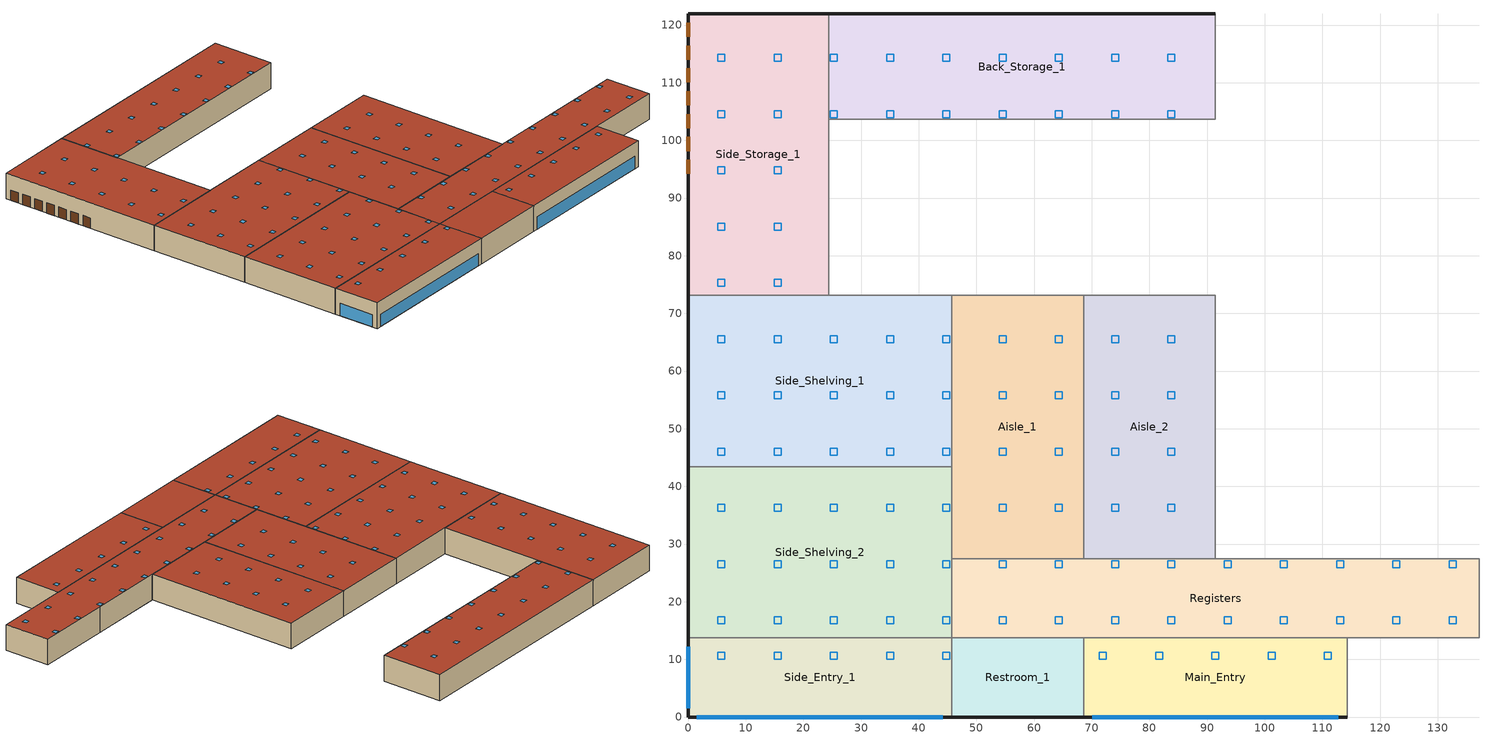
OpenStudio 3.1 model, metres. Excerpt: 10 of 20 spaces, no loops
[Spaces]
Aisle_1
 floor ground (Surface 56 Base_CZ12-SlabOnOrBelowGradeF073): 68.58,73.15 68.58,27.43 45.72,27.43 45.72,73.15 z0
 wall to Back_Shelving/Refrig (NACM_Interior Wall): 68.58,73.15 45.72,73.15 z0:7.62
 wall to Aisle_2 (NACM_Interior Wall): 68.58,27.43 68.58,73.15 z0:7.62
 wall to Registers (NACM_Interior Wall): 45.72,27.43 68.58,27.43 z0:7.62
 wall to Side_Shelving_2 (NACM_Interior Wall): 45.72,43.43 45.72,27.43 z0:7.62
 wall to Side_Shelving_1 (NACM_Interior Wall): 45.72,73.15 45.72,43.43 z0:7.62
 roof outside (Base_CZ12-FlatNonresWoodFramingAndOtherRoofU034): 68.58,27.43 68.58,73.15 45.72,73.15 45.72,27.43 z7.62
 skylight (Base_AllCZ_Skylt-Gl-CurbMntU58): 55.17,45.42 55.17,46.63 53.95,46.63 53.95,45.42 z7.62; 64.92,64.92 64.92,66.14 63.7,66.14 63.7,64.92 z7.62; 55.17,64.92 55.17,66.14 53.95,66.14 53.95,64.92 z7.62; 55.17,55.17 55.17,56.39 53.95,56.39 53.95,55.17 z7.62; 64.92,35.66 64.92,36.88 63.7,36.88 63.7,35.66 z7.62; 64.92,55.17 64.92,56.39 63.7,56.39 63.7,55.17 z7.62; 55.17,35.66 55.17,36.88 53.95,36.88 53.95,35.66 z7.62; 64.92,45.42 64.92,46.63 63.7,46.63 63.7,45.42 z7.62
Aisle_2
 floor ground (Surface 63 Base_CZ12-SlabOnOrBelowGradeF073): 91.44,73.15 91.44,27.43 68.58,27.43 68.58,73.15 z0
 wall to Back_Shelving/Refrig (NACM_Interior Wall): 91.44,73.15 68.58,73.15 z0:7.62
 wall to Aisle_3 (NACM_Interior Wall): 91.44,27.43 91.44,73.15 z0:7.62
 wall to Registers (NACM_Interior Wall): 68.58,27.43 91.44,27.43 z0:7.62
 roof outside (Base_CZ12-FlatNonresWoodFramingAndOtherRoofU034): 91.44,27.43 91.44,73.15 68.58,73.15 68.58,27.43 z7.62
 skylight (Base_AllCZ_Skylt-Gl-CurbMntU58): 84.43,35.66 84.43,36.88 83.21,36.88 83.21,35.66 z7.62; 74.68,64.92 74.68,66.14 73.46,66.14 73.46,64.92 z7.62; 74.68,45.42 74.68,46.63 73.46,46.63 73.46,45.42 z7.62; 84.43,64.92 84.43,66.14 83.21,66.14 83.21,64.92 z7.62; 74.68,35.66 74.68,36.88 73.46,36.88 73.46,35.66 z7.62; 84.43,45.42 84.43,46.63 83.21,46.63 83.21,45.42 z7.62; 84.43,55.17 84.43,56.39 83.21,56.39 83.21,55.17 z7.62; 74.68,55.17 74.68,56.39 73.46,56.39 73.46,55.17 z7.62
Registers
 floor ground (Surface 38 Base_CZ12-SlabOnOrBelowGradeF073): 137.16,27.43 137.16,13.72 45.72,13.72 45.72,27.43 z0
 wall to Aisle_3: 114.3,27.43 91.44,27.43 z0:7.62
 wall to Aisle_4: 137.16,27.43 114.3,27.43 z0:7.62
 wall to Main_Entry: 68.58,13.72 114.3,13.72 z0:7.62
 wall to Side_Shelving_2 (NACM_Interior Wall): 45.72,27.43 45.72,13.72 z0:7.62
 wall to Side_Shelving_4 (NACM_Interior Wall): 137.16,13.72 137.16,27.43 z0:7.62
 wall to Restroom_2 (NACM_Interior Wall): 114.3,13.72 137.16,13.72 z0:7.62
 wall to Restroom_1 (NACM_Interior Wall): 45.72,13.72 68.58,13.72 z0:7.62
 roof outside (Base_CZ12-FlatNonresWoodFramingAndOtherRoofU034): 137.16,13.72 137.16,27.43 45.72,27.43 45.72,13.72 z7.62
 skylight (Base_AllCZ_Skylt-Gl-CurbMntU58): 84.43,16.15 84.43,17.37 83.21,17.37 83.21,16.15 z7.62; 55.17,25.91 55.17,27.13 53.95,27.13 53.95,25.91 z7.62; 55.17,16.15 55.17,17.37 53.95,17.37 53.95,16.15 z7.62; 113.69,25.91 113.69,27.13 112.47,27.13 112.47,25.91 z7.62; 133.2,25.91 133.2,27.13 131.98,27.13 131.98,25.91 z7.62; 74.68,16.15 74.68,17.37 73.46,17.37 73.46,16.15 z7.62; 74.68,25.91 74.68,27.13 73.46,27.13 73.46,25.91 z7.62; 94.18,16.15 94.18,17.37 92.96,17.37 92.96,16.15 z7.62; 64.92,16.15 64.92,17.37 63.7,17.37 63.7,16.15 z7.62; 123.44,16.15 123.44,17.37 122.22,17.37 122.22,16.15 z7.62; 113.69,16.15 113.69,17.37 112.47,17.37 112.47,16.15 z7.62; 133.2,16.15 133.2,17.37 131.98,17.37 131.98,16.15 z7.62; 84.43,25.91 84.43,27.13 83.21,27.13 83.21,25.91 z7.62; 103.94,16.15 103.94,17.37 102.72,17.37 102.72,16.15 z7.62; 64.92,25.91 64.92,27.13 63.7,27.13 63.7,25.91 z7.62; 103.94,25.91 103.94,27.13 102.72,27.13 102.72,25.91 z7.62; 123.44,25.91 123.44,27.13 122.22,27.13 122.22,25.91 z7.62; 94.18,25.91 94.18,27.13 92.96,27.13 92.96,25.91 z7.62
Side_Shelving_2
 floor ground (Surface 31 Base_CZ12-SlabOnOrBelowGradeF073): 45.72,43.43 45.72,13.72 0,13.72 0,43.43 z0
 wall outside (Base_CZ12-NonresMetalFrameWallU055): 0,43.43 0,13.72 z0:7.62
 wall to Side_Entry_1: 0,13.72 45.72,13.72 z0:7.62
 wall to Side_Shelving_1: 45.72,43.43 0,43.43 z0:7.62
 roof outside (Base_CZ12-FlatNonresWoodFramingAndOtherRoofU034): 45.72,13.72 45.72,43.43 0,43.43 0,13.72 z7.62
 skylight (Base_AllCZ_Skylt-Gl-CurbMntU58): 25.91,35.66 25.91,36.88 24.69,36.88 24.69,35.66 z7.62; 35.66,25.91 35.66,27.13 34.44,27.13 34.44,25.91 z7.62; 45.42,16.15 45.42,17.37 44.2,17.37 44.2,16.15 z7.62; 35.66,16.15 35.66,17.37 34.44,17.37 34.44,16.15 z7.62; 25.91,16.15 25.91,17.37 24.69,17.37 24.69,16.15 z7.62; 45.42,25.91 45.42,27.13 44.2,27.13 44.2,25.91 z7.62; 16.15,25.91 16.15,27.13 14.94,27.13 14.94,25.91 z7.62; 35.66,35.66 35.66,36.88 34.44,36.88 34.44,35.66 z7.62; 6.4,35.66 6.4,36.88 5.18,36.88 5.18,35.66 z7.62; 16.15,35.66 16.15,36.88 14.94,36.88 14.94,35.66 z7.62; 6.4,16.15 6.4,17.37 5.18,17.37 5.18,16.15 z7.62; 16.15,16.15 16.15,17.37 14.94,17.37 14.94,16.15 z7.62; 45.42,35.66 45.42,36.88 44.2,36.88 44.2,35.66 z7.62; 25.91,25.91 25.91,27.13 24.69,27.13 24.69,25.91 z7.62; 6.4,25.91 6.4,27.13 5.18,27.13 5.18,25.91 z7.62
Side_Shelving_1
 floor ground (Surface 82 Base_CZ12-SlabOnOrBelowGradeF073): 45.72,73.15 45.72,43.43 0,43.43 0,73.15 z0
 wall outside (Base_CZ12-NonresMetalFrameWallU055): 0,73.15 0,43.43 z0:7.62
 wall to Back_Shelving/Refrig: 45.72,73.15 24.38,73.15 z0:7.62
 wall to Side_Storage_1 (NACM_Interior Wall): 24.38,73.15 0,73.15 z0:7.62
 roof outside (Base_CZ12-FlatNonresWoodFramingAndOtherRoofU034): 45.72,43.43 45.72,73.15 0,73.15 0,43.43 z7.62
 skylight (Base_AllCZ_Skylt-Gl-CurbMntU58): 16.15,55.17 16.15,56.39 14.94,56.39 14.94,55.17 z7.62; 45.42,64.92 45.42,66.14 44.2,66.14 44.2,64.92 z7.62; 25.91,55.17 25.91,56.39 24.69,56.39 24.69,55.17 z7.62; 25.91,45.42 25.91,46.63 24.69,46.63 24.69,45.42 z7.62; 25.91,64.92 25.91,66.14 24.69,66.14 24.69,64.92 z7.62; 6.4,55.17 6.4,56.39 5.18,56.39 5.18,55.17 z7.62; 35.66,55.17 35.66,56.39 34.44,56.39 34.44,55.17 z7.62; 45.42,45.42 45.42,46.63 44.2,46.63 44.2,45.42 z7.62; 16.15,64.92 16.15,66.14 14.94,66.14 14.94,64.92 z7.62; 6.4,45.42 6.4,46.63 5.18,46.63 5.18,45.42 z7.62; 35.66,64.92 35.66,66.14 34.44,66.14 34.44,64.92 z7.62; 16.15,45.42 16.15,46.63 14.94,46.63 14.94,45.42 z7.62; 6.4,64.92 6.4,66.14 5.18,66.14 5.18,64.92 z7.62; 35.66,45.42 35.66,46.63 34.44,46.63 34.44,45.42 z7.62; 45.42,55.17 45.42,56.39 44.2,56.39 44.2,55.17 z7.62
Side_Storage_1
 floor ground (Surface 96 Base_CZ12-SlabOnOrBelowGradeF073): 24.38,121.92 24.38,73.15 0,73.15 0,121.92 z0
 wall outside (Base_CZ12-NonresMetalFrameWallU055): 24.38,121.92 0,121.92 0,73.15 z0:7.62
 wall to Back_Shelving/Refrig: 24.38,73.15 24.38,103.63 z0:7.62
 wall to Back_Storage_1: 24.38,103.63 24.38,121.92 z0:7.62
 door (Base_AllCZ_NSwng-ExtDoorU145): 0,120.4 0,117.96 / 0,116.43 0,114 / 0,112.47 0,110.03 / 0,108.51 0,106.07 / 0,104.55 0,102.11 / 0,100.58 0,98.15 / 0,96.62 0,94.18 z0:3.05
 roof outside (Base_CZ12-FlatNonresWoodFramingAndOtherRoofU034): 24.38,73.15 24.38,121.92 0,121.92 0,73.15 z7.62
 skylight (Base_AllCZ_Skylt-Gl-CurbMntU58): 16.15,113.69 16.15,114.91 14.94,114.91 14.94,113.69 z7.62; 6.4,113.69 6.4,114.91 5.18,114.91 5.18,113.69 z7.62; 16.15,84.43 16.15,85.65 14.94,85.65 14.94,84.43 z7.62; 6.4,84.43 6.4,85.65 5.18,85.65 5.18,84.43 z7.62; 16.15,103.94 16.15,105.16 14.94,105.16 14.94,103.94 z7.62; 6.4,103.94 6.4,105.16 5.18,105.16 5.18,103.94 z7.62; 16.15,74.68 16.15,75.9 14.94,75.9 14.94,74.68 z7.62; 6.4,74.68 6.4,75.9 5.18,75.9 5.18,74.68 z7.62; 6.4,94.18 6.4,95.4 5.18,95.4 5.18,94.18 z7.62; 16.15,94.18 16.15,95.4 14.94,95.4 14.94,94.18 z7.62
Back_Storage_1
 floor ground (Surface 121 Base_CZ12-SlabOnOrBelowGradeF073): 91.44,121.92 91.44,103.63 24.38,103.63 24.38,121.92 z0
 wall outside (Base_CZ12-NonresMetalFrameWallU055): 91.44,121.92 24.38,121.92 z0:7.62
 wall to Back_Shelving/Refrig: 24.38,103.63 91.44,103.63 z0:7.62
 wall to Back_Storage_2 (NACM_Interior Wall): 91.44,103.63 91.44,121.92 z0:7.62
 roof outside (Base_CZ12-FlatNonresWoodFramingAndOtherRoofU034): 91.44,103.63 91.44,121.92 24.38,121.92 24.38,103.63 z7.62
 skylight (Base_AllCZ_Skylt-Gl-CurbMntU58): 35.66,113.69 35.66,114.91 34.44,114.91 34.44,113.69 z7.62; 55.17,113.69 55.17,114.91 53.95,114.91 53.95,113.69 z7.62; 25.91,113.69 25.91,114.91 24.69,114.91 24.69,113.69 z7.62; 45.42,113.69 45.42,114.91 44.2,114.91 44.2,113.69 z7.62; 45.42,103.94 45.42,105.16 44.2,105.16 44.2,103.94 z7.62; 64.92,103.94 64.92,105.16 63.7,105.16 63.7,103.94 z7.62; 64.92,113.69 64.92,114.91 63.7,114.91 63.7,113.69 z7.62; 74.68,113.69 74.68,114.91 73.46,114.91 73.46,113.69 z7.62; 55.17,103.94 55.17,105.16 53.95,105.16 53.95,103.94 z7.62; 35.66,103.94 35.66,105.16 34.44,105.16 34.44,103.94 z7.62; 25.91,103.94 25.91,105.16 24.69,105.16 24.69,103.94 z7.62; 84.43,103.94 84.43,105.16 83.21,105.16 83.21,103.94 z7.62; 74.68,103.94 74.68,105.16 73.46,105.16 73.46,103.94 z7.62; 84.43,113.69 84.43,114.91 83.21,114.91 83.21,113.69 z7.62
Main_Entry
 floor ground (Surface 13 Base_CZ12-SlabOnOrBelowGradeF073): 114.3,13.72 114.3,0 68.58,0 68.58,13.72 z0
 wall outside (Base_CZ12-NonresMetalFrameWallU055): 68.58,0 114.3,0 z0:7.62
 wall to Restroom_2 (NACM_Interior Wall): 114.3,0 114.3,13.72 z0:7.62
 wall to Restroom_1 (NACM_Interior Wall): 68.58,13.72 68.58,0 z0:7.62
 window (Base_AllCZ_FixedWindowU34): 70.1,0 112.78,0 z0.01:3.67
 roof outside (Base_CZ12-FlatNonresWoodFramingAndOtherRoofU034): 114.3,0 114.3,13.72 68.58,13.72 68.58,0 z7.62
 skylight (Base_AllCZ_Skylt-Gl-CurbMntU58): 72.54,10.06 72.54,11.28 71.32,11.28 71.32,10.06 z7.62; 82.3,10.06 82.3,11.28 81.08,11.28 81.08,10.06 z7.62; 92.05,10.06 92.05,11.28 90.83,11.28 90.83,10.06 z7.62; 101.8,10.06 101.8,11.28 100.58,11.28 100.58,10.06 z7.62; 111.56,10.06 111.56,11.28 110.34,11.28 110.34,10.06 z7.62
Restroom_1
 floor ground (Surface 7 Base_CZ12-SlabOnOrBelowGradeF073): 68.58,13.72 68.58,0 45.72,0 45.72,13.72 z0
 wall outside (Base_CZ12-NonresMetalFrameWallU055): 45.72,0 68.58,0 z0:7.62
 wall to Side_Entry_1 (NACM_Interior Wall): 45.72,13.72 45.72,0 z0:7.62
 roof outside (Base_CZ12-FlatNonresWoodFramingAndOtherRoofU034): 68.58,0 68.58,13.72 45.72,13.72 45.72,0 z7.62
Side_Entry_1
 floor ground (Surface 1 Base_CZ12-SlabOnOrBelowGradeF073): 45.72,13.72 45.72,0 0,0 0,13.72 z0
 wall outside (Base_CZ12-NonresMetalFrameWallU055): 0,13.72 0,0 45.72,0 z0:7.62
 window (Base_AllCZ_FixedWindowU34): 1.52,0 44.2,0 / 0,12.19 0,1.52 z0.01:3.67
 roof outside (Base_CZ12-FlatNonresWoodFramingAndOtherRoofU034): 45.72,0 45.72,13.72 0,13.72 0,0 z7.62
 skylight (Base_AllCZ_Skylt-Gl-CurbMntU58): 6.4,10.06 6.4,11.28 5.18,11.28 5.18,10.06 z7.62; 16.15,10.06 16.15,11.28 14.94,11.28 14.94,10.06 z7.62; 25.91,10.06 25.91,11.28 24.69,11.28 24.69,10.06 z7.62; 35.66,10.06 35.66,11.28 34.44,11.28 34.44,10.06 z7.62; 45.42,10.06 45.42,11.28 44.2,11.28 44.2,10.06 z7.62
[Site]
SACRAMENTO EXECUTIVE: Latitude {deg}=38.58; Longitude {deg}=-121.49; Time Zone {hr}=-8; Elevation {m}=4.572
[SizingPeriod:DesignDay] Barometric Pressure {Pa}=101284; Wind Speed {m/s}=2.3; Sky Clearness=0; Rain Indicator=0; Snow Indicator=0; Day of Month=21; Daylight Saving Time Indicator=0; Humidity Indicating Type=Wetbulb; Dry-Bulb Temperature Range Modifier Type=DefaultMultipliers
Name | Maximum Dry-Bulb Temperature {C} | Daily Dry-Bulb Temperature Range {deltaC} | Humidity Indicating Conditions at Maximum Dry-Bulb | Wind Direction {deg} | Month | Day Type | Solar Model Indicator | ASHRAE Taub | ASHRAE Taud
SACRAMENTO EXECUTIVE Ann Htg 99.6% Condns DB | -0.3 | 0 | -0.3 | 330 | 12 | WinterDesignDay | ASHRAEClearSky
SACRAMENTO EXECUTIVE  June .4% Condns DB=>MCWB | 39.4 | 16.5 | 21.6 | 220 | 6 | SummerDesignDay | ASHRAETau | 0.362 | 2.413
SACRAMENTO EXECUTIVE  July .4% Condns DB=>MCWB | 40.1 | 17.7 | 22 | 220 | 7 | SummerDesignDay | ASHRAETau | 0.363 | 2.407
SACRAMENTO EXECUTIVE  August .4% Condns DB=>MCWB | 40.1 | 17.5 | 21.2 | 220 | 8 | SummerDesignDay | ASHRAETau | 0.347 | 2.442
SACRAMENTO EXECUTIVE  September .4% Condns DB=>MCWB | 37.9 | 16.8 | 19.8 | 220 | 9 | SummerDesignDay | ASHRAETau | 0.351 | 2.437
SACRAMENTO EXECUTIVE  October .4% Condns DB=>MCWB | 33.5 | 14.6 | 18.2 | 220 | 10 | SummerDesignDay | ASHRAETau | 0.345 | 2.463
SACRAMENTO EXECUTIVE  November .4% Condns DB=>MCWB | 25.4 | 11.3 | 15.3 | 220 | 11 | SummerDesignDay | ASHRAETau | 0.331 | 2.486
[Site:WaterMainsTemperature]
Calculation Method=Schedule; Temperature Schedule=WaterMainCZ12
[Building]
Retail Large: North Axis {deg}=0
[Material]
Name | Roughness | Thickness {m} | Conductivity {W/m-K} | Density {kg/m3} | Specific Heat {J/kg-K} | Thermal Absorptance | Solar Absorptance | Visible Absorptance
Stucco - 7/8 in. | MediumRough | 0.022352 | 0.700948 | 1855.1 | 837.36 | 0.9 | 0.7 | 0.8
Air - Metal Wall Framing - 16 or 24 in. OC; Air - Metal Wall Framing - 16 or 24 in. OC 1 | Smooth | 0.1397 | 1.22017 | 1.28148 | 1004.832
Gypsum Board - 1/2 in. | Smooth | 0.0127 | 0.158656 | 640.739 | 1130.436 | 0.9 | 0.7 | 0.8
Metal Standing Seam - 1/16 in. | MediumRough | 0.0015875 | 2.21534 | 7820.53 | 502.416 | 0.75 | 0.37 | 0.75
Compliance Insulation R28.63 | Smooth | 0.116061 | 0.0230188 | 16.0185 | 1130.436 | 0.9 | 0.7 | 0.8
Gypsum Board - 5/8 in. | MediumRough | 0.016002 | 0.158656 | 640.739 | 1130.436 | 0.9 | 0.7 | 0.8
Compliance Insulation R14.60 | Smooth | 0.0591861 | 0.0230188 | 16.0185 | 1130.436
Compliance Insulation R1.41 | Smooth | 0.00571591 | 0.0230188 | 16.0185 | 1130.436
Compliance Insulation R0.02 | Smooth | 8.10768e-05 | 0.0230188 | 16.0185 | 1130.436
[Construction]
Base_CZ12-NonresMetalFrameWallU055: Stucco - 7/8 in., Compliance Insulation R14.60, Compliance Insulation R1.41, Compliance Insulation R0.02, Compliance Insulation R0.02, Air - Metal Wall Framing - 16 or 24 in. OC, Gypsum Board - 1/2 in.
NACM_Interior Wall: Gypsum Board - 5/8 in., Air - Metal Wall Framing - 16 or 24 in. OC 1, Gypsum Board - 5/8 in.
Base_CZ12-FlatNonresWoodFramingAndOtherRoofU034: Metal Standing Seam - 1/16 in., Compliance Insulation R28.63
Base_AllCZ_NSwng-ExtDoorU145: Base_AllCZ_NSwng-ExtDoorU145 Material
Base_AllCZ_FixedWindowU34: Base_AllCZ_FixedWindowU34 Material
Base_AllCZ_Skylt-Gl-CurbMntU58: Base_AllCZ_Skylt-Gl-CurbMntU58 Material
[Material:NoMass]
Base_AllCZ_NSwng-ExtDoorU145 Material: Roughness=MediumSmooth; Thermal Resistance {m2-K/W}=0.00212643
[WindowMaterial:SimpleGlazingSystem]
Name | U-Factor {W/m2-K} | Solar Heat Gain Coefficient | Visible Transmittance
Base_AllCZ_FixedWindowU34 Material | 1.93061 | 0.22 | 0.42
Base_AllCZ_Skylt-Gl-CurbMntU58 Material | 3.29339 | 0.25 | 0.49
[Construction:FfactorGroundFloor] F-Factor {W/m-K}=1.26344
Name | Area {m2} | PerimeterExposed {m}
Surface 56 Base_CZ12-SlabOnOrBelowGradeF073; Surface 63 Base_CZ12-SlabOnOrBelowGradeF073 | 1045.16 | 0
Surface 121 Base_CZ12-SlabOnOrBelowGradeF073 | 1226.32 | 67.056
Surface 13 Base_CZ12-SlabOnOrBelowGradeF073 | 627.096 | 45.72
Surface 38 Base_CZ12-SlabOnOrBelowGradeF073 | 1254.19 | 0
Surface 7 Base_CZ12-SlabOnOrBelowGradeF073 | 313.548 | 22.86
Surface 1 Base_CZ12-SlabOnOrBelowGradeF073 | 627.096 | 59.436
Surface 82 Base_CZ12-SlabOnOrBelowGradeF073; Surface 31 Base_CZ12-SlabOnOrBelowGradeF073 | 1358.71 | 29.718
Surface 96 Base_CZ12-SlabOnOrBelowGradeF073 | 1189.16 | 73.152
[Space] Building Story=Building Story 1
Name | Thermal Zone | Design Specification Outdoor Air Object
Aisle_1; Aisle_2; Registers | Registers/Aisle Zone | Registers/Aisle Zone Design Specification Outdoor Air
Back_Storage_1 | Back_Storage Zone | Back_Storage Zone Design Specification Outdoor Air
Main_Entry | Main_Entry Zone | Main_Entry Zone Design Specification Outdoor Air
Restroom_1 | Restroom_1 Zone | Restroom_1 Zone Design Specification Outdoor Air
Side_Entry_1 | Side_Entry_1 Zone | Side_Entry_1 Zone Design Specification Outdoor Air
Side_Shelving_1; Side_Shelving_2 | Side_Shelving_West Zone | Side_Shelving_West Zone Design Specification Outdoor Air
Side_Storage_1 | Side_Storage_1 Zone | Side_Storage_1 Zone Design Specification Outdoor Air
[ThermalZone] Multiplier=1; Use Ideal Air Loads=No
Name | Primary Daylighting Control | Fraction of Zone Controlled by Primary Daylighting Control | Thermostat | Secondary Daylighting Control | Fraction of Zone Controlled by Secondary Daylighting Control
Back_Storage Zone | Daylighting Control 2 | 0.897704 | Back_Storage Zone Thermostat
Main_Entry Zone | Daylighting Control 3 | 0.923148 | Main_Entry Zone Thermostat | Daylighting Control 4 | 0.0768519
Registers/Aisle Zone | Daylighting Control 5 | 0.861539 | Registers/Aisle Zone Thermostat
Restroom_1 Zone
Side_Entry_1 Zone | Daylighting Control 6 | 0.929318 | Side_Entry_1 Zone Thermostat | Daylighting Control 7
Side_Shelving_West Zone | Daylighting Control 11 | 0.951282 | Side_Shelving_West Zone Thermostat
Side_Storage_1 Zone | Daylighting Control 12 | 0.850957 | Side_Storage_1 Zone Thermostat
[Sizing:Zone] Zone Cooling Design Supply Air Temperature Input Method=SupplyAirTemperature; Zone Cooling Design Supply Air Temperature {C}=14; Zone Cooling Design Supply Air Temperature Difference {deltaC}=11.11; Zone Heating Design Supply Air Temperature Input Method=SupplyAirTemperature; Zone Heating Design Supply Air Temperature {C}=40; Zone Heating Design Supply Air Temperature Difference {deltaC}=11.11; Zone Cooling Design Supply Air Humidity Ratio {kg-H2O/kg-air}=0.0085; Zone Heating Design Supply Air Humidity Ratio {kg-H2O/kg-air}=0.008; Zone Heating Sizing Factor=1; Zone Cooling Sizing Factor=1; Cooling Design Air Flow Method=DesignDay; Cooling Minimum Air Flow per Zone Floor Area {m3/s-m2}=0; Cooling Minimum Air Flow {m3/s}=0; Cooling Minimum Air Flow Fraction=0; Heating Design Air Flow Method=DesignDay; Heating Maximum Air Flow per Zone Floor Area {m3/s-m2}=0; Heating Maximum Air Flow {m3/s}=0; Heating Maximum Air Flow Fraction=0; Account for Dedicated Outdoor Air System=No; Dedicated Outdoor Air System Control Strategy=NeutralSupplyAir; Dedicated Outdoor Air Low Setpoint Temperature for Design {C}=autosize; Dedicated Outdoor Air High Setpoint Temperature for Design {C}=autosize
Restroom_1 Zone; Restroom_2 Zone
[Zone equipment]
Restroom_1 Zone: Restroom_1 Zone PropExhFan
Restroom_2 Zone: Restroom_2 Zone PropExhFan
[BuildingStory]
Building Story 1
[People:Definition] Number of People Calculation Method=People/Area; Fraction Radiant=0.3
Name | People per Space Floor Area {person/m2} | Sensible Heat Fraction
Aisle_1 People Definition; Aisle_2 People Definition; Registers People Definition; Side_Shelving_1 People Definition; Side_Shelving_2 People Definition | 0.0897172 | 0.555556
Back_Storage_1 People Definition; Side_Storage_1 People Definition | 0.0107639 | 0.366667
Main_Entry People Definition; Side_Entry_1 People Definition | 0.358815 | 0.5
Restroom_1 People Definition | 0.0538196 | 0.5
[People] Number of People Schedule=RetailOccupancy; Multiplier=1
Name | People Definition | Space or SpaceType | Activity Level Schedule
Aisle_1 People | Aisle_1 People Definition | Aisle_1 | Aisle_1 People Activity Level
Aisle_2 People | Aisle_2 People Definition | Aisle_2 | Aisle_2 People Activity Level
Back_Storage_1 People | Back_Storage_1 People Definition | Back_Storage_1 | Back_Storage_1 People Activity Level
Main_Entry People | Main_Entry People Definition | Main_Entry | Main_Entry People Activity Level
Registers People | Registers People Definition | Registers | Registers People Activity Level
Restroom_1 People | Restroom_1 People Definition | Restroom_1 | Restroom_1 People Activity Level
Side_Entry_1 People | Side_Entry_1 People Definition | Side_Entry_1 | Side_Entry_1 People Activity Level
Side_Shelving_1 People | Side_Shelving_1 People Definition | Side_Shelving_1 | Side_Shelving_1 People Activity Level
Side_Shelving_2 People | Side_Shelving_2 People Definition | Side_Shelving_2 | Side_Shelving_2 People Activity Level
Side_Storage_1 People | Side_Storage_1 People Definition | Side_Storage_1 | Side_Storage_1 People Activity Level
[SpaceInfiltration:DesignFlowRate] Schedule=RetailInfiltration; Design Flow Rate Calculation Method=Flow/ExteriorWallArea; Flow per Exterior Surface Area {m3/s-m2}=0.00119482; Constant Term Coefficient=0; Temperature Term Coefficient=0; Velocity Term Coefficient=0.224052; Velocity Squared Term Coefficient=0
Name | Space or SpaceType
Aisle_1 Space Infiltration Design Flow Rate 1 | Aisle_1
Aisle_2 Space Infiltration Design Flow Rate 1 | Aisle_2
Back_Storage_1 Space Infiltration Design Flow Rate 1 | Back_Storage_1
Main_Entry Space Infiltration Design Flow Rate 1 | Main_Entry
Registers Space Infiltration Design Flow Rate 1 | Registers
Restroom_1 Space Infiltration Design Flow Rate 1 | Restroom_1
Side_Entry_1 Space Infiltration Design Flow Rate 1 | Side_Entry_1
Side_Shelving_1 Space Infiltration Design Flow Rate 1 | Side_Shelving_1
Side_Shelving_2 Space Infiltration Design Flow Rate 1 | Side_Shelving_2
Side_Storage_1 Space Infiltration Design Flow Rate 1 | Side_Storage_1
[Lights:Definition] Design Level Calculation Method=Watts/Area; Fraction Radiant=0.97; Return Air Fraction=0
Name | Watts per Space Floor Area {W/m2}
Aisle_1 Regulated Lights Definition; Aisle_2 Regulated Lights Definition; Registers Regulated Lights Definition; Side_Shelving_1 Regulated Lights Definition; Side_Shelving_2 Regulated Lights Definition | 10.2257
Back_Storage_1 Regulated Lights Definition; Side_Storage_1 Regulated Lights Definition | 4.30556
Main_Entry Regulated Lights Definition; Side_Entry_1 Regulated Lights Definition | 7.53474
Restroom_1 Regulated Lights Definition | 6.99654
[Lights] Schedule=RetailLights; Fraction Replaceable=1
Name | Lights Definition | Space or SpaceType
Aisle_1 Regulated Lights | Aisle_1 Regulated Lights Definition | Aisle_1
Aisle_2 Regulated Lights | Aisle_2 Regulated Lights Definition | Aisle_2
Back_Storage_1 Regulated Lights | Back_Storage_1 Regulated Lights Definition | Back_Storage_1
Main_Entry Regulated Lights | Main_Entry Regulated Lights Definition | Main_Entry
Registers Regulated Lights | Registers Regulated Lights Definition | Registers
Restroom_1 Regulated Lights | Restroom_1 Regulated Lights Definition | Restroom_1
Side_Entry_1 Regulated Lights | Side_Entry_1 Regulated Lights Definition | Side_Entry_1
Side_Shelving_1 Regulated Lights | Side_Shelving_1 Regulated Lights Definition | Side_Shelving_1
Side_Shelving_2 Regulated Lights | Side_Shelving_2 Regulated Lights Definition | Side_Shelving_2
Side_Storage_1 Regulated Lights | Side_Storage_1 Regulated Lights Definition | Side_Storage_1
[ElectricEquipment:Definition] Design Level Calculation Method=Watts/Area; Fraction Latent=0; Fraction Radiant=0.2; Fraction Lost=0
Name | Watts per Space Floor Area {W/m2}
Aisle_1 Recepticle Loads Definition; Aisle_2 Recepticle Loads Definition; Registers Recepticle Loads Definition; Side_Shelving_1 Recepticle Loads Definition; Side_Shelving_2 Recepticle Loads Definition | 10.7639
Back_Storage_1 Recepticle Loads Definition; Side_Storage_1 Recepticle Loads Definition | 2.15278
Main_Entry Recepticle Loads Definition; Side_Entry_1 Recepticle Loads Definition | 5.38196
[ElectricEquipment] Schedule=RetailReceptacle
Name | Electric Equipment Definition | Space or SpaceType
Aisle_1 Recepticle Loads | Aisle_1 Recepticle Loads Definition | Aisle_1
Aisle_2 Recepticle Loads | Aisle_2 Recepticle Loads Definition | Aisle_2
Back_Storage_1 Recepticle Loads | Back_Storage_1 Recepticle Loads Definition | Back_Storage_1
Main_Entry Recepticle Loads | Main_Entry Recepticle Loads Definition | Main_Entry
Registers Recepticle Loads | Registers Recepticle Loads Definition | Registers
Side_Entry_1 Recepticle Loads | Side_Entry_1 Recepticle Loads Definition | Side_Entry_1
Side_Shelving_1 Recepticle Loads | Side_Shelving_1 Recepticle Loads Definition | Side_Shelving_1
Side_Shelving_2 Recepticle Loads | Side_Shelving_2 Recepticle Loads Definition | Side_Shelving_2
Side_Storage_1 Recepticle Loads | Side_Storage_1 Recepticle Loads Definition | Side_Storage_1
[AvailabilityManager:NightCycle] Applicability Schedule=Always On Discrete; Control Type=CycleOnControlZone; Thermostat Tolerance {deltaC}=1.11111; Cycling Run Time Control Type=ThermostatWithMinimumRunTime; Cycling Run Time {s}=900
Availability Manager Night Cycle 1; Availability Manager Night Cycle 2; Availability Manager Night Cycle 3; Availability Manager Night Cycle 4; Availability Manager Night Cycle 5; Availability Manager Night Cycle 6; Availability Manager Night Cycle 7; Availability Manager Night Cycle 8; Availability Manager Night Cycle 9; Availability Manager Night Cycle 10; Availability Manager Night Cycle 11
[ThermostatSetpoint:DualSetpoint] Heating Setpoint Temperature Schedule=RetailHtgSetpt; Cooling Setpoint Temperature Schedule=RetailClgSetpt
Back_Storage Zone Thermostat; Main_Entry Zone Thermostat; Registers/Aisle Zone Thermostat; Side_Entry_1 Zone Thermostat; Side_Shelving_West Zone Thermostat; Side_Storage_1 Zone Thermostat
[DesignSpecification:OutdoorAir] Outdoor Air Method=Maximum
Name | Outdoor Air Flow per Person {m3/s-person} | Outdoor Air Flow per Floor Area {m3/s-m2}
Back_Storage Zone Design Specification Outdoor Air; Side_Storage_1 Zone Design Specification Outdoor Air | 0 | 0.000762
Main_Entry Zone Design Specification Outdoor Air; Side_Entry_1 Zone Design Specification Outdoor Air | 0.00707888 | 0.000762
Registers/Aisle Zone Design Specification Outdoor Air; Side_Shelving_West Zone Design Specification Outdoor Air | 0 | 0.00127
Restroom_1 Zone Design Specification Outdoor Air | 0 | 0
[Daylighting:Control] Position Z-Coordinate {m}=0.762; Lighting Control Type=Continuous; Minimum Input Power Fraction for Continuous Dimming Control=0.1; Minimum Light Output Fraction for Continuous Dimming Control=0.1
Name | Space | Position X-Coordinate {m} | Position Y-Coordinate {m} | Illuminance Setpoint {lux}
Daylighting Control 2 | Back_Storage_1 | 58.3692 | 114.3 | 175
Daylighting Control 3 | Main_Entry | 91.44 | 3.67031 | 187.5
Daylighting Control 4 | Main_Entry | 91.44 | 7.34062 | 250
Daylighting Control 5 | Aisle_1 | 54.5592 | 49.8348 | 550
Daylighting Control 6 | Side_Entry_1 | 22.86 | 3.67031 | 187.5
Daylighting Control 7 | Side_Entry_1 | 22.86 | 7.34062 | 250
Daylighting Control 11 | Side_Shelving_1 | 25.2984 | 59.5884 | 550
Daylighting Control 12 | Side_Storage_1 | 11.7348 | 94.7928 | 175
[Fan:ZoneExhaust] Availability Schedule=RetailHVACAvail; Fan Total Efficiency=0.55575; Pressure Rise {Pa}=235.627; Maximum Flow Rate {m3/s}=0.235974; System Availability Manager Coupling Mode=Decoupled; Balanced Exhaust Fraction Schedule=On
Restroom_1 Zone PropExhFan; Restroom_2 Zone PropExhFan
[Schedule:Day]
WaterMainCZ12Jan: 1, 0, 10.7778, 2, 0, 10.7778, 3, 0, 10.7778, 4, 0, 10.7778, 5, 0, 10.7778, 6, 0, 10.7778, 7, 0, 10.7778, 8, 0, 10.7778, 9, 0, 10.7778, 10, 0, 10.7778, 11, 0, 10.7778, 12, 0, 10.7778, 13, 0, 10.7778, 14, 0, 10.7778, 15, 0, 10.7778, 16, 0, 10.7778, 17, 0, 10.7778, 18, 0, 10.7778, 19, 0, 10.7778, 20, 0, 10.7778, 21, 0, 10.7778, 22, 0, 10.7778, 23, 0, 10.7778, 24, 0, 10.7778
WaterMainCZ12Feb: 1, 0, 10.8333, 2, 0, 10.8333, 3, 0, 10.8333, 4, 0, 10.8333, 5, 0, 10.8333, 6, 0, 10.8333, 7, 0, 10.8333, 8, 0, 10.8333, 9, 0, 10.8333, 10, 0, 10.8333, 11, 0, 10.8333, 12, 0, 10.8333, 13, 0, 10.8333, 14, 0, 10.8333, 15, 0, 10.8333, 16, 0, 10.8333, 17, 0, 10.8333, 18, 0, 10.8333, 19, 0, 10.8333, 20, 0, 10.8333, 21, 0, 10.8333, 22, 0, 10.8333, 23, 0, 10.8333, 24, 0, 10.8333
WaterMainCZ12Mar: 1, 0, 11.5, 2, 0, 11.5, 3, 0, 11.5, 4, 0, 11.5, 5, 0, 11.5, 6, 0, 11.5, 7, 0, 11.5, 8, 0, 11.5, 9, 0, 11.5, 10, 0, 11.5, 11, 0, 11.5, 12, 0, 11.5, 13, 0, 11.5, 14, 0, 11.5, 15, 0, 11.5, 16, 0, 11.5, 17, 0, 11.5, 18, 0, 11.5, 19, 0, 11.5, 20, 0, 11.5, 21, 0, 11.5, 22, 0, 11.5, 23, 0, 11.5, 24, 0, 11.5
WaterMainCZ12Apr: 1, 0, 12.5556, 2, 0, 12.5556, 3, 0, 12.5556, 4, 0, 12.5556, 5, 0, 12.5556, 6, 0, 12.5556, 7, 0, 12.5556, 8, 0, 12.5556, 9, 0, 12.5556, 10, 0, 12.5556, 11, 0, 12.5556, 12, 0, 12.5556, 13, 0, 12.5556, 14, 0, 12.5556, 15, 0, 12.5556, 16, 0, 12.5556, 17, 0, 12.5556, 18, 0, 12.5556, 19, 0, 12.5556, 20, 0, 12.5556, 21, 0, 12.5556, 22, 0, 12.5556, 23, 0, 12.5556, 24, 0, 12.5556
WaterMainCZ12May: 1, 0, 12.6111, 2, 0, 12.6111, 3, 0, 12.6111, 4, 0, 12.6111, 5, 0, 12.6111, 6, 0, 12.6111, 7, 0, 12.6111, 8, 0, 12.6111, 9, 0, 12.6111, 10, 0, 12.6111, 11, 0, 12.6111, 12, 0, 12.6111, 13, 0, 12.6111, 14, 0, 12.6111, 15, 0, 12.6111, 16, 0, 12.6111, 17, 0, 12.6111, 18, 0, 12.6111, 19, 0, 12.6111, 20, 0, 12.6111, 21, 0, 12.6111, 22, 0, 12.6111, 23, 0, 12.6111, 24, 0, 12.6111
WaterMainCZ12Jun: 1, 0, 14.4444, 2, 0, 14.4444, 3, 0, 14.4444, 4, 0, 14.4444, 5, 0, 14.4444, 6, 0, 14.4444, 7, 0, 14.4444, 8, 0, 14.4444, 9, 0, 14.4444, 10, 0, 14.4444, 11, 0, 14.4444, 12, 0, 14.4444, 13, 0, 14.4444, 14, 0, 14.4444, 15, 0, 14.4444, 16, 0, 14.4444, 17, 0, 14.4444, 18, 0, 14.4444, 19, 0, 14.4444, 20, 0, 14.4444, 21, 0, 14.4444, 22, 0, 14.4444, 23, 0, 14.4444, 24, 0, 14.4444
WaterMainCZ12Jul: 1, 0, 15.6667, 2, 0, 15.6667, 3, 0, 15.6667, 4, 0, 15.6667, 5, 0, 15.6667, 6, 0, 15.6667, 7, 0, 15.6667, 8, 0, 15.6667, 9, 0, 15.6667, 10, 0, 15.6667, 11, 0, 15.6667, 12, 0, 15.6667, 13, 0, 15.6667, 14, 0, 15.6667, 15, 0, 15.6667, 16, 0, 15.6667, 17, 0, 15.6667, 18, 0, 15.6667, 19, 0, 15.6667, 20, 0, 15.6667, 21, 0, 15.6667, 22, 0, 15.6667, 23, 0, 15.6667, 24, 0, 15.6667
WaterMainCZ12Aug: 1, 0, 16.2778, 2, 0, 16.2778, 3, 0, 16.2778, 4, 0, 16.2778, 5, 0, 16.2778, 6, 0, 16.2778, 7, 0, 16.2778, 8, 0, 16.2778, 9, 0, 16.2778, 10, 0, 16.2778, 11, 0, 16.2778, 12, 0, 16.2778, 13, 0, 16.2778, 14, 0, 16.2778, 15, 0, 16.2778, 16, 0, 16.2778, 17, 0, 16.2778, 18, 0, 16.2778, 19, 0, 16.2778, 20, 0, 16.2778, 21, 0, 16.2778, 22, 0, 16.2778, 23, 0, 16.2778, 24, 0, 16.2778
WaterMainCZ12Sep: 1, 0, 16, 2, 0, 16, 3, 0, 16, 4, 0, 16, 5, 0, 16, 6, 0, 16, 7, 0, 16, 8, 0, 16, 9, 0, 16, 10, 0, 16, 11, 0, 16, 12, 0, 16, 13, 0, 16, 14, 0, 16, 15, 0, 16, 16, 0, 16, 17, 0, 16, 18, 0, 16, 19, 0, 16, 20, 0, 16, 21, 0, 16, 22, 0, 16, 23, 0, 16, 24, 0, 16
WaterMainCZ12Oct: 1, 0, 15.7778, 2, 0, 15.7778, 3, 0, 15.7778, 4, 0, 15.7778, 5, 0, 15.7778, 6, 0, 15.7778, 7, 0, 15.7778, 8, 0, 15.7778, 9, 0, 15.7778, 10, 0, 15.7778, 11, 0, 15.7778, 12, 0, 15.7778, 13, 0, 15.7778, 14, 0, 15.7778, 15, 0, 15.7778, 16, 0, 15.7778, 17, 0, 15.7778, 18, 0, 15.7778, 19, 0, 15.7778, 20, 0, 15.7778, 21, 0, 15.7778, 22, 0, 15.7778, 23, 0, 15.7778, 24, 0, 15.7778
WaterMainCZ12Nov: 1, 0, 14, 2, 0, 14, 3, 0, 14, 4, 0, 14, 5, 0, 14, 6, 0, 14, 7, 0, 14, 8, 0, 14, 9, 0, 14, 10, 0, 14, 11, 0, 14, 12, 0, 14, 13, 0, 14, 14, 0, 14, 15, 0, 14, 16, 0, 14, 17, 0, 14, 18, 0, 14, 19, 0, 14, 20, 0, 14, 21, 0, 14, 22, 0, 14, 23, 0, 14, 24, 0, 14
WaterMainCZ12Dec: 1, 0, 11.7222, 2, 0, 11.7222, 3, 0, 11.7222, 4, 0, 11.7222, 5, 0, 11.7222, 6, 0, 11.7222, 7, 0, 11.7222, 8, 0, 11.7222, 9, 0, 11.7222, 10, 0, 11.7222, 11, 0, 11.7222, 12, 0, 11.7222, 13, 0, 11.7222, 14, 0, 11.7222, 15, 0, 11.7222, 16, 0, 11.7222, 17, 0, 11.7222, 18, 0, 11.7222, 19, 0, 11.7222, 20, 0, 11.7222, 21, 0, 11.7222, 22, 0, 11.7222, 23, 0, 11.7222, 24, 0, 11.7222
RetailOccupancySun: 1, 0, 0, 2, 0, 0, 3, 0, 0, 4, 0, 0, 5, 0, 0, 6, 0, 0, 7, 0, 0, 8, 0, 0, 9, 0, 0, 10, 0, 0.1, 11, 0, 0.2, 12, 0, 0.2, 13, 0, 0.4, 14, 0, 0.4, 15, 0, 0.4, 16, 0, 0.4, 17, 0, 0.4, 18, 0, 0.2, 19, 0, 0.1, 20, 0, 0, 21, 0, 0, 22, 0, 0, 23, 0, 0, 24, 0, 0
RetailOccupancyWD: 1, 0, 0, 2, 0, 0, 3, 0, 0, 4, 0, 0, 5, 0, 0, 6, 0, 0, 7, 0, 0, 8, 0, 0.1, 9, 0, 0.2, 10, 0, 0.5, 11, 0, 0.5, 12, 0, 0.7, 13, 0, 0.7, 14, 0, 0.7, 15, 0, 0.7, 16, 0, 0.8, 17, 0, 0.7, 18, 0, 0.5, 19, 0, 0.5, 20, 0, 0.3, 21, 0, 0.3, 22, 0, 0, 23, 0, 0, 24, 0, 0
RetailOccupancySat: 1, 0, 0, 2, 0, 0, 3, 0, 0, 4, 0, 0, 5, 0, 0, 6, 0, 0, 7, 0, 0, 8, 0, 0.1, 9, 0, 0.2, 10, 0, 0.5, 11, 0, 0.6, 12, 0, 0.8, 13, 0, 0.8, 14, 0, 0.8, 15, 0, 0.8, 16, 0, 0.8, 17, 0, 0.8, 18, 0, 0.6, 19, 0, 0.2, 20, 0, 0.2, 21, 0, 0.2, 22, 0, 0.1, 23, 0, 0, 24, 0, 0
OnDay; AllOnHVACAvailDay: 1, 0, 1, 2, 0, 1, 3, 0, 1, 4, 0, 1, 5, 0, 1, 6, 0, 1, 7, 0, 1, 8, 0, 1, 9, 0, 1, 10, 0, 1, 11, 0, 1, 12, 0, 1, 13, 0, 1, 14, 0, 1, 15, 0, 1, 16, 0, 1, 17, 0, 1, 18, 0, 1, 19, 0, 1, 20, 0, 1, 21, 0, 1, 22, 0, 1, 23, 0, 1, 24, 0, 1
OffDay: 1, 0, 0, 2, 0, 0, 3, 0, 0, 4, 0, 0, 5, 0, 0, 6, 0, 0, 7, 0, 0, 8, 0, 0, 9, 0, 0, 10, 0, 0, 11, 0, 0, 12, 0, 0, 13, 0, 0, 14, 0, 0, 15, 0, 0, 16, 0, 0, 17, 0, 0, 18, 0, 0, 19, 0, 0, 20, 0, 0, 21, 0, 0, 22, 0, 0, 23, 0, 0, 24, 0, 0
RetailReceptacleSun: 1, 0, 0.05, 2, 0, 0.05, 3, 0, 0.05, 4, 0, 0.05, 5, 0, 0.05, 6, 0, 0.05, 7, 0, 0.05, 8, 0, 0.05, 9, 0, 0.1, 10, 0, 0.1, 11, 0, 0.4, 12, 0, 0.4, 13, 0, 0.6, 14, 0, 0.6, 15, 0, 0.6, 16, 0, 0.6, 17, 0, 0.6, 18, 0, 0.4, 19, 0, 0.2, 20, 0, 0.05, 21, 0, 0.05, 22, 0, 0.05, 23, 0, 0.05, 24, 0, 0.05
RetailReceptacleWD: 1, 0, 0.05, 2, 0, 0.05, 3, 0, 0.05, 4, 0, 0.05, 5, 0, 0.05, 6, 0, 0.05, 7, 0, 0.05, 8, 0, 0.2, 9, 0, 0.5, 10, 0, 0.9, 11, 0, 0.9, 12, 0, 0.9, 13, 0, 0.9, 14, 0, 0.9, 15, 0, 0.9, 16, 0, 0.9, 17, 0, 0.9, 18, 0, 0.9, 19, 0, 0.6, 20, 0, 0.6, 21, 0, 0.5, 22, 0, 0.2, 23, 0, 0.05, 24, 0, 0.05
RetailReceptacleSat: 1, 0, 0.05, 2, 0, 0.05, 3, 0, 0.05, 4, 0, 0.05, 5, 0, 0.05, 6, 0, 0.05, 7, 0, 0.05, 8, 0, 0.1, 9, 0, 0.3, 10, 0, 0.6, 11, 0, 0.9, 12, 0, 0.9, 13, 0, 0.9, 14, 0, 0.9, 15, 0, 0.9, 16, 0, 0.9, 17, 0, 0.9, 18, 0, 0.9, 19, 0, 0.5, 20, 0, 0.3, 21, 0, 0.3, 22, 0, 0.1, 23, 0, 0.05, 24, 0, 0.05
RetailInfiltrationSun: 1, 0, 1, 2, 0, 1, 3, 0, 1, 4, 0, 1, 5, 0, 1, 6, 0, 1, 7, 0, 1, 8, 0, 1, 9, 0, 0.25, 10, 0, 0.25, 11, 0, 0.25, 12, 0, 0.25, 13, 0, 0.25, 14, 0, 0.25, 15, 0, 0.25, 16, 0, 0.25, 17, 0, 0.25, 18, 0, 0.25, 19, 0, 0.25, 20, 0, 1, 21, 0, 1, 22, 0, 1, 23, 0, 1, 24, 0, 1
RetailInfiltrationWD: 1, 0, 1, 2, 0, 1, 3, 0, 1, 4, 0, 1, 5, 0, 1, 6, 0, 1, 7, 0, 0.25, 8, 0, 0.25, 9, 0, 0.25, 10, 0, 0.25, 11, 0, 0.25, 12, 0, 0.25, 13, 0, 0.25, 14, 0, 0.25, 15, 0, 0.25, 16, 0, 0.25, 17, 0, 0.25, 18, 0, 0.25, 19, 0, 0.25, 20, 0, 0.25, 21, 0, 0.25, 22, 0, 1, 23, 0, 1, 24, 0, 1
RetailInfiltrationSat: 1, 0, 1, 2, 0, 1, 3, 0, 1, 4, 0, 1, 5, 0, 1, 6, 0, 1, 7, 0, 0.25, 8, 0, 0.25, 9, 0, 0.25, 10, 0, 0.25, 11, 0, 0.25, 12, 0, 0.25, 13, 0, 0.25, 14, 0, 0.25, 15, 0, 0.25, 16, 0, 0.25, 17, 0, 0.25, 18, 0, 0.25, 19, 0, 0.25, 20, 0, 0.25, 21, 0, 0.25, 22, 0, 0.25, 23, 0, 1, 24, 0, 1
RetailLightsSun: 1, 0, 0.05, 2, 0, 0.05, 3, 0, 0.05, 4, 0, 0.05, 5, 0, 0.05, 6, 0, 0.05, 7, 0, 0.05, 8, 0, 0.05, 9, 0, 0.1, 10, 0, 0.1, 11, 0, 0.4, 12, 0, 0.4, 13, 0, 0.55, 14, 0, 0.55, 15, 0, 0.55, 16, 0, 0.55, 17, 0, 0.55, 18, 0, 0.4, 19, 0, 0.2, 20, 0, 0.05, 21, 0, 0.05, 22, 0, 0.05, 23, 0, 0.05, 24, 0, 0.05
RetailLightsWD: 1, 0, 0.05, 2, 0, 0.05, 3, 0, 0.05, 4, 0, 0.05, 5, 0, 0.05, 6, 0, 0.05, 7, 0, 0.05, 8, 0, 0.2, 9, 0, 0.5, 10, 0, 0.85, 11, 0, 0.85, 12, 0, 0.85, 13, 0, 0.85, 14, 0, 0.85, 15, 0, 0.85, 16, 0, 0.85, 17, 0, 0.85, 18, 0, 0.85, 19, 0, 0.55, 20, 0, 0.55, 21, 0, 0.5, 22, 0, 0.2, 23, 0, 0.05, 24, 0, 0.05
RetailLightsSat: 1, 0, 0.05, 2, 0, 0.05, 3, 0, 0.05, 4, 0, 0.05, 5, 0, 0.05, 6, 0, 0.05, 7, 0, 0.05, 8, 0, 0.1, 9, 0, 0.3, 10, 0, 0.55, 11, 0, 0.85, 12, 0, 0.85, 13, 0, 0.85, 14, 0, 0.85, 15, 0, 0.85, 16, 0, 0.85, 17, 0, 0.85, 18, 0, 0.85, 19, 0, 0.5, 20, 0, 0.3, 21, 0, 0.3, 22, 0, 0.1, 23, 0, 0.05, 24, 0, 0.05
RetailHVACAvailSun: 1, 0, 0, 2, 0, 0, 3, 0, 0, 4, 0, 0, 5, 0, 0, 6, 0, 0, 7, 0, 0, 8, 0, 0, 9, 0, 1, 10, 0, 1, 11, 0, 1, 12, 0, 1, 13, 0, 1, 14, 0, 1, 15, 0, 1, 16, 0, 1, 17, 0, 1, 18, 0, 1, 19, 0, 1, 20, 0, 0, 21, 0, 0, 22, 0, 0, 23, 0, 0, 24, 0, 0
RetailHVACAvailWD: 1, 0, 0, 2, 0, 0, 3, 0, 0, 4, 0, 0, 5, 0, 0, 6, 0, 0, 7, 0, 1, 8, 0, 1, 9, 0, 1, 10, 0, 1, 11, 0, 1, 12, 0, 1, 13, 0, 1, 14, 0, 1, 15, 0, 1, 16, 0, 1, 17, 0, 1, 18, 0, 1, 19, 0, 1, 20, 0, 1, 21, 0, 1, 22, 0, 0, 23, 0, 0, 24, 0, 0
RetailHVACAvailSat: 1, 0, 0, 2, 0, 0, 3, 0, 0, 4, 0, 0, 5, 0, 0, 6, 0, 0, 7, 0, 1, 8, 0, 1, 9, 0, 1, 10, 0, 1, 11, 0, 1, 12, 0, 1, 13, 0, 1, 14, 0, 1, 15, 0, 1, 16, 0, 1, 17, 0, 1, 18, 0, 1, 19, 0, 1, 20, 0, 1, 21, 0, 1, 22, 0, 1, 23, 0, 0, 24, 0, 0
RetailClgSetptSun: 1, 0, 29.4444, 2, 0, 29.4444, 3, 0, 29.4444, 4, 0, 29.4444, 5, 0, 29.4444, 6, 0, 29.4444, 7, 0, 29.4444, 8, 0, 29.4444, 9, 0, 23.8889, 10, 0, 23.8889, 11, 0, 23.8889, 12, 0, 23.8889, 13, 0, 23.8889, 14, 0, 23.8889, 15, 0, 23.8889, 16, 0, 23.8889, 17, 0, 23.8889, 18, 0, 23.8889, 19, 0, 23.8889, 20, 0, 29.4444, 21, 0, 29.4444, 22, 0, 29.4444, 23, 0, 29.4444, 24, 0, 29.4444
RetailClgSetptWD: 1, 0, 29.4444, 2, 0, 29.4444, 3, 0, 29.4444, 4, 0, 29.4444, 5, 0, 29.4444, 6, 0, 29.4444, 7, 0, 23.8889, 8, 0, 23.8889, 9, 0, 23.8889, 10, 0, 23.8889, 11, 0, 23.8889, 12, 0, 23.8889, 13, 0, 23.8889, 14, 0, 23.8889, 15, 0, 23.8889, 16, 0, 23.8889, 17, 0, 23.8889, 18, 0, 23.8889, 19, 0, 23.8889, 20, 0, 23.8889, 21, 0, 23.8889, 22, 0, 29.4444, 23, 0, 29.4444, 24, 0, 29.4444
RetailClgSetptSat: 1, 0, 29.4444, 2, 0, 29.4444, 3, 0, 29.4444, 4, 0, 29.4444, 5, 0, 29.4444, 6, 0, 29.4444, 7, 0, 23.8889, 8, 0, 23.8889, 9, 0, 23.8889, 10, 0, 23.8889, 11, 0, 23.8889, 12, 0, 23.8889, 13, 0, 23.8889, 14, 0, 23.8889, 15, 0, 23.8889, 16, 0, 23.8889, 17, 0, 23.8889, 18, 0, 23.8889, 19, 0, 23.8889, 20, 0, 23.8889, 21, 0, 23.8889, 22, 0, 23.8889, 23, 0, 29.4444, 24, 0, 29.4444
RetailHtgSetptSun: 1, 0, 15.5556, 2, 0, 15.5556, 3, 0, 15.5556, 4, 0, 15.5556, 5, 0, 15.5556, 6, 0, 15.5556, 7, 0, 15.5556, 8, 0, 15.5556, 9, 0, 21.1111, 10, 0, 21.1111, 11, 0, 21.1111, 12, 0, 21.1111, 13, 0, 21.1111, 14, 0, 21.1111, 15, 0, 21.1111, 16, 0, 21.1111, 17, 0, 21.1111, 18, 0, 21.1111, 19, 0, 21.1111, 20, 0, 15.5556, 21, 0, 15.5556, 22, 0, 15.5556, 23, 0, 15.5556, 24, 0, 15.5556
RetailHtgSetptWD: 1, 0, 15.5556, 2, 0, 15.5556, 3, 0, 15.5556, 4, 0, 15.5556, 5, 0, 15.5556, 6, 0, 15.5556, 7, 0, 21.1111, 8, 0, 21.1111, 9, 0, 21.1111, 10, 0, 21.1111, 11, 0, 21.1111, 12, 0, 21.1111, 13, 0, 21.1111, 14, 0, 21.1111, 15, 0, 21.1111, 16, 0, 21.1111, 17, 0, 21.1111, 18, 0, 21.1111, 19, 0, 21.1111, 20, 0, 21.1111, 21, 0, 21.1111, 22, 0, 15.5556, 23, 0, 15.5556, 24, 0, 15.5556
RetailHtgSetptSat: 1, 0, 15.5556, 2, 0, 15.5556, 3, 0, 15.5556, 4, 0, 15.5556, 5, 0, 15.5556, 6, 0, 15.5556, 7, 0, 21.1111, 8, 0, 21.1111, 9, 0, 21.1111, 10, 0, 21.1111, 11, 0, 21.1111, 12, 0, 21.1111, 13, 0, 21.1111, 14, 0, 21.1111, 15, 0, 21.1111, 16, 0, 21.1111, 17, 0, 21.1111, 18, 0, 21.1111, 19, 0, 21.1111, 20, 0, 21.1111, 21, 0, 21.1111, 22, 0, 21.1111, 23, 0, 15.5556, 24, 0, 15.5556
Schedule:Day #1; Schedule:Day #8; Schedule:Day #24; Schedule:Day #32; Schedule:Day #34: 24, 0, 131.882
Schedule:Day #18; Schedule:Day #40: 24, 0, 219.803
Schedule:Day #22; Schedule:Day #26; Schedule:Day #28: 24, 0, 146.536
[Schedule:Week]
WaterMainCZ12JanWk: WaterMainCZ12Jan, WaterMainCZ12Jan, WaterMainCZ12Jan, WaterMainCZ12Jan, WaterMainCZ12Jan, WaterMainCZ12Jan, WaterMainCZ12Jan, WaterMainCZ12Jan, WaterMainCZ12Jan, WaterMainCZ12Jan, WaterMainCZ12Jan, WaterMainCZ12Jan
WaterMainCZ12FebWk: WaterMainCZ12Feb, WaterMainCZ12Feb, WaterMainCZ12Feb, WaterMainCZ12Feb, WaterMainCZ12Feb, WaterMainCZ12Feb, WaterMainCZ12Feb, WaterMainCZ12Feb, WaterMainCZ12Feb, WaterMainCZ12Feb, WaterMainCZ12Feb, WaterMainCZ12Feb
WaterMainCZ12MarWk: WaterMainCZ12Mar, WaterMainCZ12Mar, WaterMainCZ12Mar, WaterMainCZ12Mar, WaterMainCZ12Mar, WaterMainCZ12Mar, WaterMainCZ12Mar, WaterMainCZ12Mar, WaterMainCZ12Mar, WaterMainCZ12Mar, WaterMainCZ12Mar, WaterMainCZ12Mar
WaterMainCZ12AprWk: WaterMainCZ12Apr, WaterMainCZ12Apr, WaterMainCZ12Apr, WaterMainCZ12Apr, WaterMainCZ12Apr, WaterMainCZ12Apr, WaterMainCZ12Apr, WaterMainCZ12Apr, WaterMainCZ12Apr, WaterMainCZ12Apr, WaterMainCZ12Apr, WaterMainCZ12Apr
WaterMainCZ12MayWk: WaterMainCZ12May, WaterMainCZ12May, WaterMainCZ12May, WaterMainCZ12May, WaterMainCZ12May, WaterMainCZ12May, WaterMainCZ12May, WaterMainCZ12May, WaterMainCZ12May, WaterMainCZ12May, WaterMainCZ12May, WaterMainCZ12May
WaterMainCZ12JunWk: WaterMainCZ12Jun, WaterMainCZ12Jun, WaterMainCZ12Jun, WaterMainCZ12Jun, WaterMainCZ12Jun, WaterMainCZ12Jun, WaterMainCZ12Jun, WaterMainCZ12Jun, WaterMainCZ12Jun, WaterMainCZ12Jun, WaterMainCZ12Jun, WaterMainCZ12Jun
WaterMainCZ12JulWk: WaterMainCZ12Jul, WaterMainCZ12Jul, WaterMainCZ12Jul, WaterMainCZ12Jul, WaterMainCZ12Jul, WaterMainCZ12Jul, WaterMainCZ12Jul, WaterMainCZ12Jul, WaterMainCZ12Jul, WaterMainCZ12Jul, WaterMainCZ12Jul, WaterMainCZ12Jul
WaterMainCZ12AugWk: WaterMainCZ12Aug, WaterMainCZ12Aug, WaterMainCZ12Aug, WaterMainCZ12Aug, WaterMainCZ12Aug, WaterMainCZ12Aug, WaterMainCZ12Aug, WaterMainCZ12Aug, WaterMainCZ12Aug, WaterMainCZ12Aug, WaterMainCZ12Aug, WaterMainCZ12Aug
WaterMainCZ12SepWk: WaterMainCZ12Sep, WaterMainCZ12Sep, WaterMainCZ12Sep, WaterMainCZ12Sep, WaterMainCZ12Sep, WaterMainCZ12Sep, WaterMainCZ12Sep, WaterMainCZ12Sep, WaterMainCZ12Sep, WaterMainCZ12Sep, WaterMainCZ12Sep, WaterMainCZ12Sep
WaterMainCZ12OctWk: WaterMainCZ12Oct, WaterMainCZ12Oct, WaterMainCZ12Oct, WaterMainCZ12Oct, WaterMainCZ12Oct, WaterMainCZ12Oct, WaterMainCZ12Oct, WaterMainCZ12Oct, WaterMainCZ12Oct, WaterMainCZ12Oct, WaterMainCZ12Oct, WaterMainCZ12Oct
WaterMainCZ12NovWk: WaterMainCZ12Nov, WaterMainCZ12Nov, WaterMainCZ12Nov, WaterMainCZ12Nov, WaterMainCZ12Nov, WaterMainCZ12Nov, WaterMainCZ12Nov, WaterMainCZ12Nov, WaterMainCZ12Nov, WaterMainCZ12Nov, WaterMainCZ12Nov, WaterMainCZ12Nov
WaterMainCZ12DecWk: WaterMainCZ12Dec, WaterMainCZ12Dec, WaterMainCZ12Dec, WaterMainCZ12Dec, WaterMainCZ12Dec, WaterMainCZ12Dec, WaterMainCZ12Dec, WaterMainCZ12Dec, WaterMainCZ12Dec, WaterMainCZ12Dec, WaterMainCZ12Dec, WaterMainCZ12Dec
RetailOccupancyWk: RetailOccupancySun, RetailOccupancyWD, RetailOccupancyWD, RetailOccupancyWD, RetailOccupancyWD, RetailOccupancyWD, RetailOccupancySat, RetailOccupancySun, OnDay, OffDay, RetailOccupancySun, RetailOccupancySun
RetailReceptacleWk: RetailReceptacleSun, RetailReceptacleWD, RetailReceptacleWD, RetailReceptacleWD, RetailReceptacleWD, RetailReceptacleWD, RetailReceptacleSat, RetailReceptacleSun, OnDay, OffDay, RetailReceptacleSun, RetailReceptacleSun
RetailInfiltrationWk: RetailInfiltrationSun, RetailInfiltrationWD, RetailInfiltrationWD, RetailInfiltrationWD, RetailInfiltrationWD, RetailInfiltrationWD, RetailInfiltrationSat, RetailInfiltrationSun, RetailInfiltrationWD, RetailInfiltrationWD, RetailInfiltrationSun, RetailInfiltrationSun
RetailLightsWk: RetailLightsSun, RetailLightsWD, RetailLightsWD, RetailLightsWD, RetailLightsWD, RetailLightsWD, RetailLightsSat, RetailLightsSun, OnDay, OffDay, RetailLightsSun, RetailLightsSun
RetailHVACAvailWk: RetailHVACAvailSun, RetailHVACAvailWD, RetailHVACAvailWD, RetailHVACAvailWD, RetailHVACAvailWD, RetailHVACAvailWD, RetailHVACAvailSat, RetailHVACAvailSun, AllOnHVACAvailDay, AllOnHVACAvailDay, RetailHVACAvailSun, RetailHVACAvailSun
RetailClgSetptWk: RetailClgSetptSun, RetailClgSetptWD, RetailClgSetptWD, RetailClgSetptWD, RetailClgSetptWD, RetailClgSetptWD, RetailClgSetptSat, RetailClgSetptSun, RetailClgSetptWD, RetailClgSetptWD, RetailClgSetptSun, RetailClgSetptSun
RetailHtgSetptWk: RetailHtgSetptSun, RetailHtgSetptWD, RetailHtgSetptWD, RetailHtgSetptWD, RetailHtgSetptWD, RetailHtgSetptWD, RetailHtgSetptSat, RetailHtgSetptSun, RetailHtgSetptWD, RetailHtgSetptWD, RetailHtgSetptSun, RetailHtgSetptSun
OnWk: OnDay, OnDay, OnDay, OnDay, OnDay, OnDay, OnDay, OnDay, OnDay, OnDay, OnDay, OnDay
[Schedule:Year]
WaterMainCZ12: 1, 31, WaterMainCZ12JanWk, 2, 28, WaterMainCZ12FebWk, 3, 31, WaterMainCZ12MarWk, 4, 30, WaterMainCZ12AprWk, 5, 31, WaterMainCZ12MayWk, 6, 30, WaterMainCZ12JunWk, 7, 31, WaterMainCZ12JulWk, 8, 31, WaterMainCZ12AugWk, 9, 30, WaterMainCZ12SepWk, 10, 31, WaterMainCZ12OctWk, 11, 30, WaterMainCZ12NovWk, 12, 31, WaterMainCZ12DecWk
RetailOccupancy: 12, 31, RetailOccupancyWk
RetailReceptacle: 12, 31, RetailReceptacleWk
RetailInfiltration: 12, 31, RetailInfiltrationWk
RetailLights: 12, 31, RetailLightsWk
RetailHVACAvail: 12, 31, RetailHVACAvailWk
RetailClgSetpt: 12, 31, RetailClgSetptWk
RetailHtgSetpt: 12, 31, RetailHtgSetptWk
On: 12, 31, OnWk
[Schedule:Ruleset]
Name | Default Day Schedule
Aisle_1 People Activity Level | Schedule:Day #1
Aisle_2 People Activity Level | Schedule:Day #8
Back_Storage_1 People Activity Level | Schedule:Day #18
Main_Entry People Activity Level | Schedule:Day #22
Registers People Activity Level | Schedule:Day #24
Restroom_1 People Activity Level | Schedule:Day #26
Side_Entry_1 People Activity Level | Schedule:Day #28
Side_Shelving_1 People Activity Level | Schedule:Day #32
Side_Shelving_2 People Activity Level | Schedule:Day #34
Side_Storage_1 People Activity Level | Schedule:Day #40
[Schedule:Constant]
Always On Discrete: Value=1
